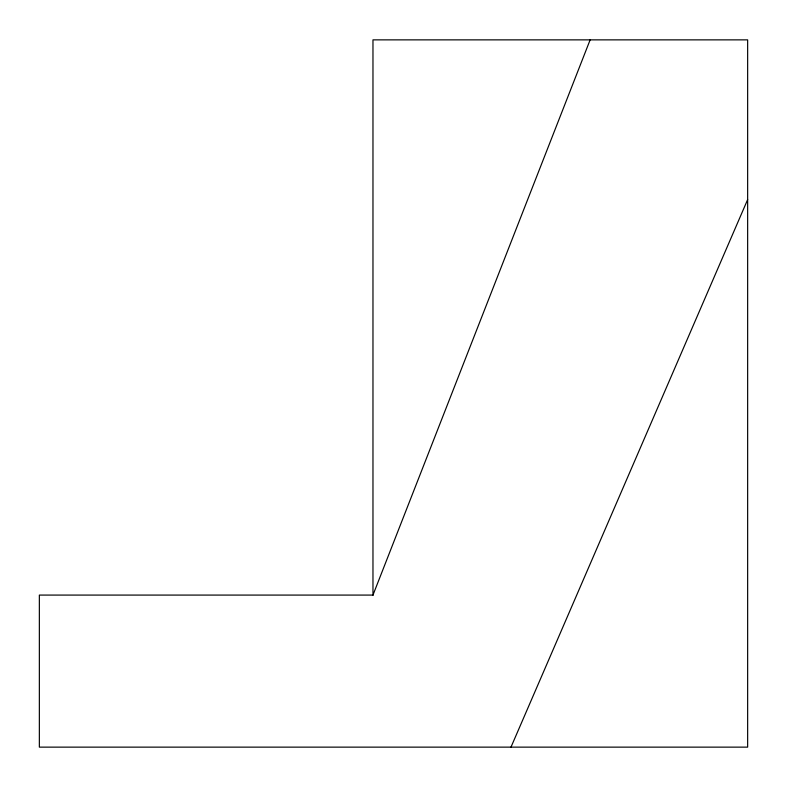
<?xml version="1.0" encoding="UTF-8"?>
<svg xmlns="http://www.w3.org/2000/svg" width="787" height="787" viewBox="0 0 787 787"><rect width="100%" height="100%" fill="white"/><g stroke="black" fill="none" stroke-linecap="round" stroke-linejoin="round"><path stroke-width="1.18" d="M590.132 39.862L372.969 595.08L372.969 39.862L747.65 39.862L747.65 747.138L39.35 747.138L39.35 595.08L373.284 595.08M510.989 747.138L747.65 199.593"/></g></svg>
